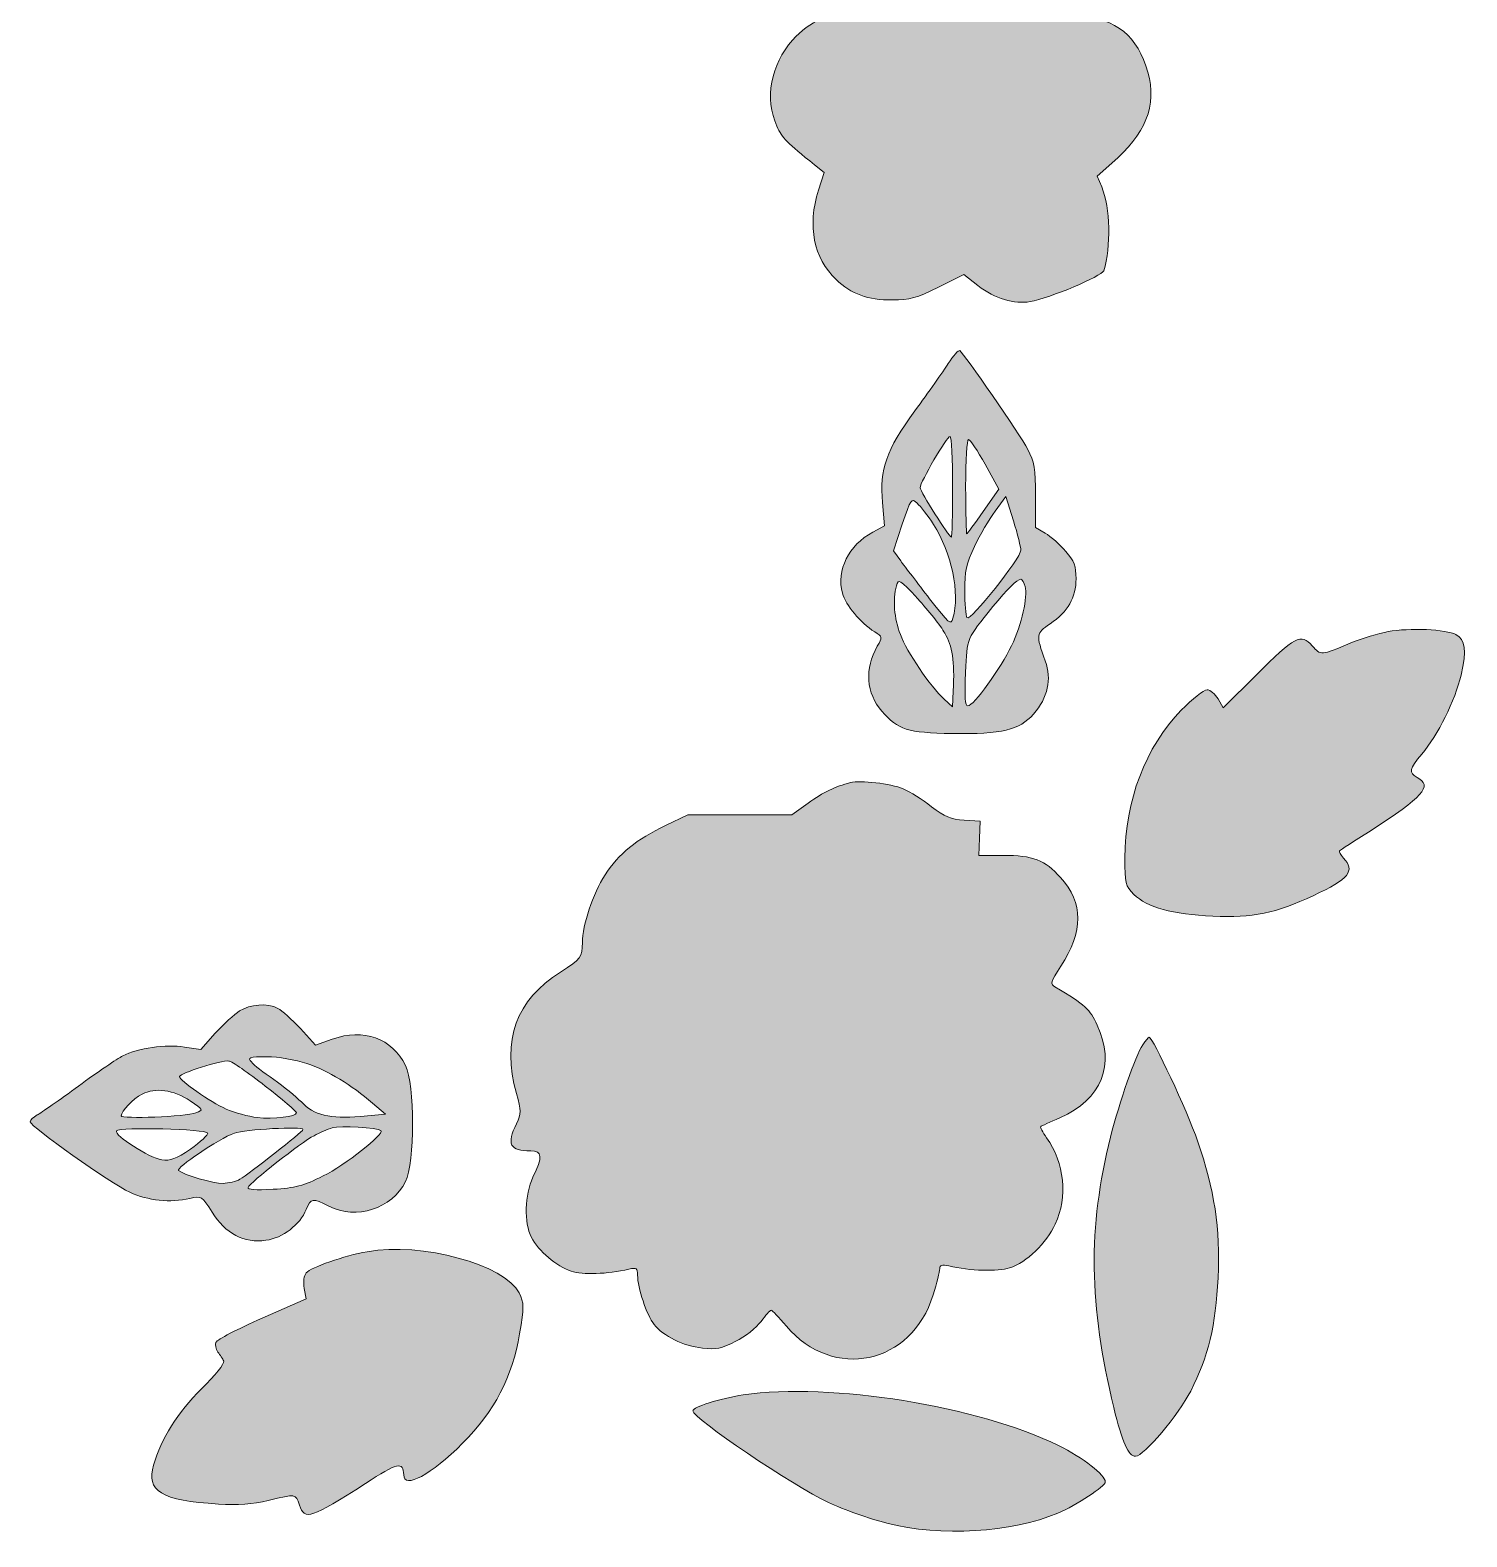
# Model space of a CAD drawing. Header units: millimetres. Extents: x 129 to 548, y 84 to 295.
# Drawn here: x 496.5 to 548.4, y 85.5 to 139.9 of the extents above; entities that cross this region are included whole.
import ezdxf

# ---------------------------------------------------------------- set-up
doc = ezdxf.new("R2010")
doc.units = ezdxf.units.MM
doc.header["$MEASUREMENT"] = 0
doc.layers.add('Layer 1', color=7, linetype='Continuous', lineweight=0)

# ---------------------------------------------------------------- blocks, each defined once
blk = doc.blocks.new('Block_0')
at = {"layer": 'Layer 1', "true_color": 0x000000, "transparency": 33554687}
h = blk.add_hatch(color=18, dxfattribs=at)
h.dxf.hatch_style = 2
edge = h.paths.add_edge_path()
edge.add_spline(control_points=[(529.319, 143.315), (528.263, 142.998), (527.617, 142.317), (527.289, 141.191), (527.289, 141.191), (527.101, 140.522), (527.101, 140.522), (527.101, 140.522), (526.373, 140.545), (526.373, 140.545), (525.364, 140.557), (524.659, 140.263), (524.026, 139.559), (523.239, 138.679), (523.004, 137.435), (523.462, 136.449), (523.662, 136.014), (523.826, 135.838), (524.824, 135.052), (524.824, 135.052), (525.164, 134.77), (525.164, 134.77), (525.164, 134.77), (524.965, 134.136), (524.965, 134.136), (524.554, 132.834), (524.789, 131.683), (525.598, 130.909), (526.15, 130.38), (526.749, 130.169), (527.629, 130.169), (528.263, 130.169), (528.509, 130.24), (529.296, 130.627), (529.296, 130.627), (530.211, 131.085), (530.211, 131.085), (530.211, 131.085), (530.728, 130.686), (530.728, 130.686), (531.35, 130.216), (532.042, 130.005), (532.618, 130.11), (533.322, 130.24), (535.211, 131.026), (535.27, 131.226), (535.54, 132.082), (535.505, 133.503), (535.2, 134.254), (535.2, 134.254), (535.035, 134.641), (535.035, 134.641), (535.035, 134.641), (535.775, 135.31), (535.775, 135.31), (536.902, 136.343), (537.23, 137.399), (536.796, 138.632), (536.362, 139.864), (535.575, 140.393), (534.073, 140.475), (533.533, 140.498), (533.099, 140.569), (533.099, 140.627), (533.099, 140.674), (532.993, 141.003), (532.864, 141.355), (532.571, 142.118), (531.937, 142.893), (531.326, 143.198), (530.857, 143.444), (529.918, 143.503), (529.319, 143.315)], knot_values=[0, 0, 0, 0, 1, 1, 1, 2, 2, 2, 3, 3, 3, 4, 4, 4, 5, 5, 5, 6, 6, 6, 7, 7, 7, 8, 8, 8, 9, 9, 9, 10, 10, 10, 11, 11, 11, 12, 12, 12, 13, 13, 13, 14, 14, 14, 15, 15, 15, 16, 16, 16, 17, 17, 17, 18, 18, 18, 19, 19, 19, 20, 20, 20, 21, 21, 21, 22, 22, 22, 23, 23, 23, 24, 24, 24, 24], degree=3, periodic=0)
h = blk.add_hatch(color=18, dxfattribs=at)
h.dxf.hatch_style = 2
edge = h.paths.add_edge_path()
edge.add_spline(control_points=[(532.43, 119.817), (532.535, 119.441), (532.312, 118.455), (531.937, 117.669), (531.561, 116.871), (530.563, 115.497), (530.364, 115.497), (530.258, 115.497), (530.235, 115.826), (530.282, 116.706), (530.34, 117.997), (530.305, 117.892), (531.268, 119.089), (531.784, 119.723), (532.136, 120.075), (532.277, 120.075), (532.324, 120.075), (532.394, 119.957), (532.43, 119.817)], knot_values=[0, 0, 0, 0, 1, 1, 1, 2, 2, 2, 3, 3, 3, 4, 4, 4, 5, 5, 5, 6, 6, 6, 6], degree=3, periodic=0)
edge = h.paths.add_edge_path()
edge.add_spline(control_points=[(529.531, 118.126), (529.812, 117.657), (529.883, 117.14), (529.836, 116.037), (529.836, 116.037), (529.812, 115.462), (529.812, 115.462), (529.812, 115.462), (529.507, 115.744), (529.507, 115.744), (529.002, 116.201), (528.157, 117.457), (527.922, 118.079), (527.699, 118.678), (527.641, 119.324), (527.782, 119.84), (527.852, 120.11), (527.887, 120.087), (528.556, 119.371), (528.932, 118.948), (529.378, 118.396), (529.531, 118.126)], knot_values=[0, 0, 0, 0, 1, 1, 1, 2, 2, 2, 3, 3, 3, 4, 4, 4, 5, 5, 5, 6, 6, 6, 7, 7, 7, 7], degree=3, periodic=0)
edge = h.paths.add_edge_path()
edge.add_spline(control_points=[(532.277, 121.131), (532.277, 120.838), (530.434, 118.526), (530.329, 118.69), (530.282, 118.76), (530.247, 119.206), (530.247, 119.664), (530.247, 120.357), (530.305, 120.638), (530.599, 121.26), (530.798, 121.671), (531.127, 122.246), (531.35, 122.54), (531.35, 122.54), (531.737, 123.068), (531.737, 123.068), (531.737, 123.068), (532.007, 122.188), (532.007, 122.188), (532.16, 121.706), (532.277, 121.225), (532.277, 121.131)], knot_values=[0, 0, 0, 0, 1, 1, 1, 2, 2, 2, 3, 3, 3, 4, 4, 4, 5, 5, 5, 6, 6, 6, 7, 7, 7, 7], degree=3, periodic=0)
edge = h.paths.add_edge_path()
edge.add_spline(control_points=[(529.12, 122.059), (529.777, 121.026), (530.082, 119.582), (529.824, 118.666), (529.754, 118.408), (529.695, 118.455), (528.979, 119.371), (528.556, 119.922), (528.087, 120.533), (527.934, 120.744), (527.934, 120.744), (527.676, 121.108), (527.676, 121.108), (527.676, 121.108), (527.993, 122.07), (527.993, 122.07), (528.298, 122.986), (528.322, 123.021), (528.533, 122.821), (528.65, 122.716), (528.92, 122.364), (529.12, 122.059)], knot_values=[0, 0, 0, 0, 1, 1, 1, 2, 2, 2, 3, 3, 3, 4, 4, 4, 5, 5, 5, 6, 6, 6, 7, 7, 7, 7], degree=3, periodic=0)
edge = h.paths.add_edge_path()
edge.add_spline(control_points=[(530.986, 124.23), (530.986, 124.23), (531.479, 123.338), (531.479, 123.338), (531.479, 123.338), (530.916, 122.528), (530.916, 122.528), (530.61, 122.082), (530.34, 121.718), (530.317, 121.718), (530.305, 121.718), (530.282, 122.481), (530.282, 123.42), (530.282, 124.394), (530.329, 125.122), (530.387, 125.122), (530.446, 125.122), (530.716, 124.723), (530.986, 124.23)], knot_values=[0, 0, 0, 0, 1, 1, 1, 2, 2, 2, 3, 3, 3, 4, 4, 4, 5, 5, 5, 6, 6, 6, 6], degree=3, periodic=0)
edge = h.paths.add_edge_path()
edge.add_spline(control_points=[(529.812, 123.42), (529.812, 122.422), (529.789, 121.601), (529.765, 121.601), (529.683, 121.601), (528.638, 123.244), (528.638, 123.385), (528.638, 123.584), (529.601, 125.239), (529.718, 125.239), (529.765, 125.239), (529.812, 124.418), (529.812, 123.42)], knot_values=[0, 0, 0, 0, 1, 1, 1, 2, 2, 2, 3, 3, 3, 4, 4, 4, 4], degree=3, periodic=0)
edge = h.paths.add_edge_path()
edge.add_spline(control_points=[(529.648, 127.869), (529.472, 127.587), (528.932, 126.824), (528.451, 126.167), (527.394, 124.723), (527.171, 124.066), (527.277, 122.845), (527.277, 122.845), (527.347, 122.012), (527.347, 122.012), (527.347, 122.012), (526.925, 121.777), (526.925, 121.777), (526.056, 121.307), (525.598, 120.404), (525.833, 119.57), (525.951, 119.136), (526.467, 118.526), (526.995, 118.173), (527.277, 117.997), (527.289, 117.974), (527.089, 117.657), (526.62, 116.847), (526.69, 115.955), (527.253, 115.309), (527.852, 114.629), (528.157, 114.535), (529.8, 114.5), (531.596, 114.476), (532.218, 114.617), (532.735, 115.204), (533.251, 115.802), (533.404, 116.448), (533.157, 117.129), (532.817, 118.079), (532.817, 118.115), (533.333, 118.467), (533.979, 118.901), (534.272, 119.418), (534.272, 120.098), (534.272, 120.556), (534.202, 120.732), (533.897, 121.084), (533.686, 121.331), (533.357, 121.624), (533.157, 121.742), (533.157, 121.742), (532.805, 121.953), (532.805, 121.953), (532.805, 121.953), (532.805, 123.091), (532.805, 123.091), (532.805, 124.077), (532.77, 124.324), (532.524, 124.77), (532.242, 125.31), (530.223, 128.244), (530.07, 128.338), (530.024, 128.362), (529.836, 128.162), (529.648, 127.869)], knot_values=[0, 0, 0, 0, 1, 1, 1, 2, 2, 2, 3, 3, 3, 4, 4, 4, 5, 5, 5, 6, 6, 6, 7, 7, 7, 8, 8, 8, 9, 9, 9, 10, 10, 10, 11, 11, 11, 12, 12, 12, 13, 13, 13, 14, 14, 14, 15, 15, 15, 16, 16, 16, 17, 17, 17, 18, 18, 18, 19, 19, 19, 20, 20, 20, 20], degree=3, periodic=0)
h = blk.add_hatch(color=18, dxfattribs=at)
h.dxf.hatch_style = 2
edge = h.paths.add_edge_path()
edge.add_spline(control_points=[(545.552, 118.185), (545.212, 118.126), (544.602, 117.939), (544.202, 117.774), (543.111, 117.317), (543.111, 117.317), (542.806, 117.669), (542.407, 118.138), (542.172, 118.009), (540.787, 116.624), (540.787, 116.624), (539.59, 115.427), (539.59, 115.427), (539.59, 115.427), (539.402, 115.755), (539.402, 115.755), (539.296, 115.932), (539.12, 116.084), (539.003, 116.084), (538.897, 116.084), (538.475, 115.755), (538.075, 115.345), (536.773, 114.007), (536.045, 112.082), (536.033, 110.004), (536.033, 109.089), (536.057, 109.006), (536.362, 108.689), (536.831, 108.22), (537.759, 107.962), (539.214, 107.903), (540.658, 107.833), (541.491, 108.009), (542.841, 108.643), (544.144, 109.253), (544.367, 109.535), (543.932, 110.004), (543.827, 110.121), (543.768, 110.239), (543.792, 110.262), (543.815, 110.286), (544.32, 110.614), (544.895, 110.978), (546.82, 112.211), (547.172, 112.61), (546.597, 112.915), (546.28, 113.091), (546.303, 113.22), (546.761, 113.76), (547.348, 114.441), (547.97, 115.697), (548.181, 116.612), (548.393, 117.516), (548.346, 117.892), (547.994, 118.079), (547.665, 118.267), (546.303, 118.326), (545.552, 118.185)], knot_values=[0, 0, 0, 0, 1, 1, 1, 2, 2, 2, 3, 3, 3, 4, 4, 4, 5, 5, 5, 6, 6, 6, 7, 7, 7, 8, 8, 8, 9, 9, 9, 10, 10, 10, 11, 11, 11, 12, 12, 12, 13, 13, 13, 14, 14, 14, 15, 15, 15, 16, 16, 16, 17, 17, 17, 18, 18, 18, 19, 19, 19, 19], degree=3, periodic=0)
h = blk.add_hatch(color=18, dxfattribs=at)
h.dxf.hatch_style = 2
edge = h.paths.add_edge_path()
edge.add_spline(control_points=[(526.115, 112.727), (525.575, 112.586), (525.141, 112.387), (524.589, 111.988), (524.589, 111.988), (524.002, 111.565), (524.002, 111.565), (524.002, 111.565), (522.124, 111.565), (522.124, 111.565), (522.124, 111.565), (520.246, 111.565), (520.246, 111.565), (520.246, 111.565), (519.436, 111.178), (519.436, 111.178), (518.403, 110.685), (517.734, 110.145), (517.253, 109.394), (516.819, 108.713), (516.431, 107.574), (516.431, 106.952), (516.431, 106.412), (516.396, 106.365), (515.645, 105.884), (514.037, 104.875), (513.509, 103.419), (514.049, 101.494), (514.225, 100.861), (514.225, 100.778), (514.049, 100.403), (513.685, 99.663), (513.814, 99.417), (514.565, 99.417), (514.988, 99.417), (515.011, 99.206), (514.647, 98.466), (514.342, 97.832), (514.319, 96.823), (514.589, 96.295), (514.847, 95.802), (515.492, 95.25), (516.032, 95.074), (516.443, 94.933), (517.324, 94.968), (518.11, 95.144), (518.392, 95.215), (518.427, 95.18), (518.427, 94.933), (518.427, 94.475), (518.755, 93.489), (519.025, 93.149), (519.354, 92.726), (520.082, 92.374), (520.774, 92.292), (521.256, 92.233), (521.467, 92.28), (521.972, 92.539), (522.312, 92.703), (522.723, 93.032), (522.887, 93.255), (523.051, 93.478), (523.216, 93.665), (523.251, 93.665), (523.286, 93.665), (523.533, 93.407), (523.803, 93.09), (525.493, 91.095), (528.333, 91.694), (529.108, 94.217), (529.237, 94.64), (529.343, 95.062), (529.343, 95.156), (529.343, 95.297), (529.425, 95.32), (529.671, 95.262), (530.434, 95.086), (531.444, 95.05), (531.866, 95.191), (532.488, 95.391), (533.204, 96.083), (533.521, 96.776), (533.979, 97.75), (533.85, 98.994), (533.204, 99.898), (533.064, 100.098), (532.97, 100.274), (532.993, 100.297), (533.017, 100.321), (533.333, 100.461), (533.686, 100.614), (535.2, 101.283), (535.704, 102.539), (535.035, 103.959), (534.765, 104.558), (534.625, 104.687), (533.51, 105.344), (533.333, 105.45), (533.345, 105.52), (533.721, 106.095), (534.542, 107.34), (534.542, 108.384), (533.709, 109.3), (533.146, 109.934), (532.711, 110.098), (531.643, 110.098), (531.643, 110.098), (530.763, 110.098), (530.763, 110.098), (530.763, 110.098), (530.786, 110.72), (530.786, 110.72), (530.786, 110.72), (530.81, 111.33), (530.81, 111.33), (530.81, 111.33), (530.223, 111.366), (530.223, 111.366), (529.754, 111.401), (529.519, 111.495), (529.049, 111.859), (528.721, 112.117), (528.263, 112.399), (528.028, 112.504), (527.559, 112.692), (526.491, 112.821), (526.115, 112.727)], knot_values=[0, 0, 0, 0, 1, 1, 1, 2, 2, 2, 3, 3, 3, 4, 4, 4, 5, 5, 5, 6, 6, 6, 7, 7, 7, 8, 8, 8, 9, 9, 9, 10, 10, 10, 11, 11, 11, 12, 12, 12, 13, 13, 13, 14, 14, 14, 15, 15, 15, 16, 16, 16, 17, 17, 17, 18, 18, 18, 19, 19, 19, 20, 20, 20, 21, 21, 21, 22, 22, 22, 23, 23, 23, 24, 24, 24, 25, 25, 25, 26, 26, 26, 27, 27, 27, 28, 28, 28, 29, 29, 29, 30, 30, 30, 31, 31, 31, 32, 32, 32, 33, 33, 33, 34, 34, 34, 35, 35, 35, 36, 36, 36, 37, 37, 37, 38, 38, 38, 39, 39, 39, 40, 40, 40, 41, 41, 41, 42, 42, 42, 42], degree=3, periodic=0)
h = blk.add_hatch(color=18, dxfattribs=at)
h.dxf.hatch_style = 2
edge = h.paths.add_edge_path()
edge.add_spline(control_points=[(506.337, 100.192), (506.337, 100.121), (504.377, 98.583), (504.06, 98.396), (503.919, 98.314), (503.649, 98.255), (503.45, 98.243), (503.098, 98.243), (502.018, 98.548), (501.842, 98.713), (501.736, 98.806), (503.274, 99.851), (503.861, 100.062), (504.236, 100.203), (506.337, 100.309), (506.337, 100.192)], knot_values=[0, 0, 0, 0, 1, 1, 1, 2, 2, 2, 3, 3, 3, 4, 4, 4, 5, 5, 5, 5], degree=3, periodic=0)
edge = h.paths.add_edge_path()
edge.add_spline(control_points=[(502.898, 100.062), (502.91, 100.004), (502.64, 99.745), (502.276, 99.487), (501.736, 99.123), (501.548, 99.053), (501.231, 99.1), (500.774, 99.17), (499.506, 99.98), (499.6, 100.145), (499.694, 100.285), (502.851, 100.215), (502.898, 100.062)], knot_values=[0, 0, 0, 0, 1, 1, 1, 2, 2, 2, 3, 3, 3, 4, 4, 4, 4], degree=3, periodic=0)
edge = h.paths.add_edge_path()
edge.add_spline(control_points=[(509.154, 100.156), (509.283, 100.027), (507.863, 98.912), (507.065, 98.513), (506.349, 98.161), (506.055, 98.079), (505.257, 98.032), (504.612, 97.997), (504.33, 98.02), (504.354, 98.102), (504.412, 98.267), (506.278, 99.734), (506.736, 99.968), (506.936, 100.074), (507.229, 100.203), (507.394, 100.25), (507.675, 100.332), (509.037, 100.262), (509.154, 100.156)], knot_values=[0, 0, 0, 0, 1, 1, 1, 2, 2, 2, 3, 3, 3, 4, 4, 4, 5, 5, 5, 6, 6, 6, 6], degree=3, periodic=0)
edge = h.paths.add_edge_path()
edge.add_spline(control_points=[(502.264, 101.224), (502.746, 100.907), (502.746, 100.907), (502.464, 100.79), (502.112, 100.661), (499.764, 100.567), (499.764, 100.684), (499.776, 100.861), (500.187, 101.295), (500.527, 101.471), (500.997, 101.717), (501.654, 101.635), (502.264, 101.224)], knot_values=[0, 0, 0, 0, 1, 1, 1, 2, 2, 2, 3, 3, 3, 4, 4, 4, 4], degree=3, periodic=0)
edge = h.paths.add_edge_path()
edge.add_spline(control_points=[(504.976, 101.764), (505.586, 101.283), (506.102, 100.849), (506.102, 100.802), (506.102, 100.661), (505.281, 100.555), (504.682, 100.626), (504.365, 100.661), (503.861, 100.802), (503.567, 100.931), (502.98, 101.189), (501.877, 101.964), (501.877, 102.105), (501.877, 102.222), (503.391, 102.703), (503.661, 102.668), (503.767, 102.656), (504.354, 102.246), (504.976, 101.764)], knot_values=[0, 0, 0, 0, 1, 1, 1, 2, 2, 2, 3, 3, 3, 4, 4, 4, 5, 5, 5, 6, 6, 6, 6], degree=3, periodic=0)
edge = h.paths.add_edge_path()
edge.add_spline(control_points=[(506.478, 102.574), (507.241, 102.328), (508.098, 101.8), (508.849, 101.142), (508.849, 101.142), (509.319, 100.743), (509.319, 100.743), (509.319, 100.743), (508.415, 100.661), (508.415, 100.661), (507.311, 100.567), (506.736, 100.708), (506.278, 101.189), (506.079, 101.389), (505.633, 101.753), (505.281, 101.999), (504.917, 102.246), (504.553, 102.527), (504.471, 102.633), (504.33, 102.797), (504.389, 102.821), (505.034, 102.821), (505.457, 102.821), (506.055, 102.715), (506.478, 102.574)], knot_values=[0, 0, 0, 0, 1, 1, 1, 2, 2, 2, 3, 3, 3, 4, 4, 4, 5, 5, 5, 6, 6, 6, 7, 7, 7, 8, 8, 8, 8], degree=3, periodic=0)
edge = h.paths.add_edge_path()
edge.add_spline(control_points=[(504.048, 104.476), (503.861, 104.358), (503.461, 103.994), (503.168, 103.678), (503.168, 103.678), (502.64, 103.079), (502.64, 103.079), (502.64, 103.079), (502.053, 103.173), (502.053, 103.173), (501.396, 103.278), (500.363, 103.126), (499.823, 102.856), (499.635, 102.75), (498.907, 102.269), (498.227, 101.764), (497.546, 101.26), (496.865, 100.79), (496.736, 100.72), (496.595, 100.638), (496.478, 100.532), (496.478, 100.473), (496.478, 100.309), (499.4, 98.231), (500.081, 97.926), (500.738, 97.621), (501.537, 97.539), (502.253, 97.703), (502.675, 97.797), (502.687, 97.785), (503.051, 97.21), (503.52, 96.435), (504.224, 96.072), (504.999, 96.189), (505.598, 96.271), (506.232, 96.752), (506.455, 97.304), (506.631, 97.715), (506.678, 97.727), (507.276, 97.421), (508.262, 96.917), (509.553, 97.328), (510.046, 98.314), (510.375, 98.971), (510.375, 101.835), (510.046, 102.504), (509.565, 103.49), (508.52, 103.865), (507.394, 103.455), (507.394, 103.455), (506.795, 103.243), (506.795, 103.243), (506.795, 103.243), (506.243, 103.842), (506.243, 103.842), (505.938, 104.171), (505.574, 104.499), (505.433, 104.57), (505.046, 104.769), (504.436, 104.722), (504.048, 104.476)], knot_values=[0, 0, 0, 0, 1, 1, 1, 2, 2, 2, 3, 3, 3, 4, 4, 4, 5, 5, 5, 6, 6, 6, 7, 7, 7, 8, 8, 8, 9, 9, 9, 10, 10, 10, 11, 11, 11, 12, 12, 12, 13, 13, 13, 14, 14, 14, 15, 15, 15, 16, 16, 16, 17, 17, 17, 18, 18, 18, 19, 19, 19, 20, 20, 20, 20], degree=3, periodic=0)
h = blk.add_hatch(color=18, dxfattribs=at)
h.dxf.hatch_style = 2
edge = h.paths.add_edge_path()
edge.add_spline(control_points=[(536.679, 103.255), (536.409, 102.832), (535.845, 101.213), (535.517, 99.922), (534.695, 96.635), (534.73, 93.853), (535.634, 90.144), (535.939, 88.888), (536.162, 88.384), (536.42, 88.384), (536.714, 88.384), (537.982, 89.886), (538.416, 90.743), (539.05, 91.987), (539.32, 93.114), (539.402, 94.839), (539.484, 96.635), (539.273, 98.02), (538.662, 99.781), (538.287, 100.872), (537.043, 103.525), (536.913, 103.525), (536.89, 103.525), (536.784, 103.396), (536.679, 103.255)], knot_values=[0, 0, 0, 0, 1, 1, 1, 2, 2, 2, 3, 3, 3, 4, 4, 4, 5, 5, 5, 6, 6, 6, 7, 7, 7, 8, 8, 8, 8], degree=3, periodic=0)
h = blk.add_hatch(color=18, dxfattribs=at)
h.dxf.hatch_style = 2
edge = h.paths.add_edge_path()
edge.add_spline(control_points=[(508.661, 95.778), (507.84, 95.637), (506.607, 95.203), (506.455, 95.015), (506.372, 94.91), (506.337, 94.687), (506.384, 94.452), (506.384, 94.452), (506.455, 94.076), (506.455, 94.076), (506.455, 94.076), (504.858, 93.372), (504.858, 93.372), (503.978, 92.985), (503.227, 92.597), (503.192, 92.503), (503.156, 92.421), (503.192, 92.257), (503.262, 92.151), (503.344, 92.046), (503.438, 91.905), (503.473, 91.823), (503.508, 91.74), (503.156, 91.294), (502.675, 90.825), (501.807, 89.968), (501.208, 89.017), (500.938, 88.067), (500.656, 87.128), (501.208, 86.787), (503.285, 86.658), (503.978, 86.611), (504.518, 86.658), (505.081, 86.787), (506.102, 87.034), (506.055, 87.034), (506.208, 86.623), (506.396, 86.06), (506.619, 86.13), (508.591, 87.398), (509.753, 88.161), (509.964, 88.207), (509.976, 87.715), (509.976, 87.186), (510.985, 87.715), (512.1, 88.853), (513.262, 90.015), (513.896, 91.248), (514.166, 92.809), (514.33, 93.783), (514.33, 93.912), (514.143, 94.288), (513.661, 95.297), (510.598, 96.142), (508.661, 95.778)], knot_values=[0, 0, 0, 0, 1, 1, 1, 2, 2, 2, 3, 3, 3, 4, 4, 4, 5, 5, 5, 6, 6, 6, 7, 7, 7, 8, 8, 8, 9, 9, 9, 10, 10, 10, 11, 11, 11, 12, 12, 12, 13, 13, 13, 14, 14, 14, 15, 15, 15, 16, 16, 16, 17, 17, 17, 18, 18, 18, 18], degree=3, periodic=0)
h = blk.add_hatch(color=18, dxfattribs=at)
h.dxf.hatch_style = 2
edge = h.paths.add_edge_path()
edge.add_spline(control_points=[(522.242, 90.602), (521.408, 90.473), (520.422, 90.168), (520.422, 90.027), (520.422, 89.757), (524.049, 87.315), (525.328, 86.717), (525.868, 86.459), (526.807, 86.13), (527.43, 85.966), (529.378, 85.473), (531.937, 85.625), (533.615, 86.329), (534.284, 86.611), (535.329, 87.304), (535.329, 87.456), (535.329, 87.703), (534.519, 88.337), (533.639, 88.771), (530.739, 90.203), (525.411, 91.06), (522.242, 90.602)], knot_values=[0, 0, 0, 0, 1, 1, 1, 2, 2, 2, 3, 3, 3, 4, 4, 4, 5, 5, 5, 6, 6, 6, 7, 7, 7, 7], degree=3, periodic=0)
at = {"layer": 'Layer 1'}
for points, knots in [([(529.319, 143.315), (528.263, 142.998), (527.617, 142.317), (527.289, 141.191), (527.289, 141.191), (527.101, 140.522), (527.101, 140.522), (527.101, 140.522), (526.373, 140.545), (526.373, 140.545), (525.364, 140.557), (524.659, 140.263), (524.026, 139.559), (523.239, 138.679), (523.004, 137.435), (523.462, 136.449), (523.662, 136.014), (523.826, 135.838), (524.824, 135.052), (524.824, 135.052), (525.164, 134.77), (525.164, 134.77), (525.164, 134.77), (524.965, 134.136), (524.965, 134.136), (524.554, 132.834), (524.789, 131.683), (525.598, 130.909), (526.15, 130.38), (526.749, 130.169), (527.629, 130.169), (528.263, 130.169), (528.509, 130.24), (529.296, 130.627), (529.296, 130.627), (530.211, 131.085), (530.211, 131.085), (530.211, 131.085), (530.728, 130.686), (530.728, 130.686), (531.35, 130.216), (532.042, 130.005), (532.618, 130.11), (533.322, 130.24), (535.211, 131.026), (535.27, 131.226), (535.54, 132.082), (535.505, 133.503), (535.2, 134.254), (535.2, 134.254), (535.035, 134.641), (535.035, 134.641), (535.035, 134.641), (535.775, 135.31), (535.775, 135.31), (536.902, 136.343), (537.23, 137.399), (536.796, 138.632), (536.362, 139.864), (535.575, 140.393), (534.073, 140.475), (533.533, 140.498), (533.099, 140.569), (533.099, 140.627), (533.099, 140.674), (532.993, 141.003), (532.864, 141.355), (532.571, 142.118), (531.937, 142.893), (531.326, 143.198), (530.857, 143.444), (529.918, 143.503), (529.319, 143.315)], [0, 0, 0, 0, 1, 1, 1, 2, 2, 2, 3, 3, 3, 4, 4, 4, 5, 5, 5, 6, 6, 6, 7, 7, 7, 8, 8, 8, 9, 9, 9, 10, 10, 10, 11, 11, 11, 12, 12, 12, 13, 13, 13, 14, 14, 14, 15, 15, 15, 16, 16, 16, 17, 17, 17, 18, 18, 18, 19, 19, 19, 20, 20, 20, 21, 21, 21, 22, 22, 22, 23, 23, 23, 24, 24, 24, 24]), ([(529.648, 127.869), (529.472, 127.587), (528.932, 126.824), (528.451, 126.167), (527.394, 124.723), (527.171, 124.066), (527.277, 122.845), (527.277, 122.845), (527.347, 122.012), (527.347, 122.012), (527.347, 122.012), (526.925, 121.777), (526.925, 121.777), (526.056, 121.307), (525.598, 120.404), (525.833, 119.57), (525.951, 119.136), (526.467, 118.526), (526.995, 118.173), (527.277, 117.997), (527.289, 117.974), (527.089, 117.657), (526.62, 116.847), (526.69, 115.955), (527.253, 115.309), (527.852, 114.629), (528.157, 114.535), (529.8, 114.5), (531.596, 114.476), (532.218, 114.617), (532.735, 115.204), (533.251, 115.802), (533.404, 116.448), (533.157, 117.129), (532.817, 118.079), (532.817, 118.115), (533.333, 118.467), (533.979, 118.901), (534.272, 119.418), (534.272, 120.098), (534.272, 120.556), (534.202, 120.732), (533.897, 121.084), (533.686, 121.331), (533.357, 121.624), (533.157, 121.742), (533.157, 121.742), (532.805, 121.953), (532.805, 121.953), (532.805, 121.953), (532.805, 123.091), (532.805, 123.091), (532.805, 124.077), (532.77, 124.324), (532.524, 124.77), (532.242, 125.31), (530.223, 128.244), (530.07, 128.338), (530.024, 128.362), (529.836, 128.162), (529.648, 127.869)], [0, 0, 0, 0, 1, 1, 1, 2, 2, 2, 3, 3, 3, 4, 4, 4, 5, 5, 5, 6, 6, 6, 7, 7, 7, 8, 8, 8, 9, 9, 9, 10, 10, 10, 11, 11, 11, 12, 12, 12, 13, 13, 13, 14, 14, 14, 15, 15, 15, 16, 16, 16, 17, 17, 17, 18, 18, 18, 19, 19, 19, 20, 20, 20, 20]), ([(529.812, 123.42), (529.812, 122.422), (529.789, 121.601), (529.765, 121.601), (529.683, 121.601), (528.638, 123.244), (528.638, 123.385), (528.638, 123.584), (529.601, 125.239), (529.718, 125.239), (529.765, 125.239), (529.812, 124.418), (529.812, 123.42)], [0, 0, 0, 0, 1, 1, 1, 2, 2, 2, 3, 3, 3, 4, 4, 4, 4]), ([(530.986, 124.23), (530.986, 124.23), (531.479, 123.338), (531.479, 123.338), (531.479, 123.338), (530.916, 122.528), (530.916, 122.528), (530.61, 122.082), (530.34, 121.718), (530.317, 121.718), (530.305, 121.718), (530.282, 122.481), (530.282, 123.42), (530.282, 124.394), (530.329, 125.122), (530.387, 125.122), (530.446, 125.122), (530.716, 124.723), (530.986, 124.23)], [0, 0, 0, 0, 1, 1, 1, 2, 2, 2, 3, 3, 3, 4, 4, 4, 5, 5, 5, 6, 6, 6, 6]), ([(532.277, 121.131), (532.277, 120.838), (530.434, 118.526), (530.329, 118.69), (530.282, 118.76), (530.247, 119.206), (530.247, 119.664), (530.247, 120.357), (530.305, 120.638), (530.599, 121.26), (530.798, 121.671), (531.127, 122.246), (531.35, 122.54), (531.35, 122.54), (531.737, 123.068), (531.737, 123.068), (531.737, 123.068), (532.007, 122.188), (532.007, 122.188), (532.16, 121.706), (532.277, 121.225), (532.277, 121.131)], [0, 0, 0, 0, 1, 1, 1, 2, 2, 2, 3, 3, 3, 4, 4, 4, 5, 5, 5, 6, 6, 6, 7, 7, 7, 7]), ([(529.12, 122.059), (529.777, 121.026), (530.082, 119.582), (529.824, 118.666), (529.754, 118.408), (529.695, 118.455), (528.979, 119.371), (528.556, 119.922), (528.087, 120.533), (527.934, 120.744), (527.934, 120.744), (527.676, 121.108), (527.676, 121.108), (527.676, 121.108), (527.993, 122.07), (527.993, 122.07), (528.298, 122.986), (528.322, 123.021), (528.533, 122.821), (528.65, 122.716), (528.92, 122.364), (529.12, 122.059)], [0, 0, 0, 0, 1, 1, 1, 2, 2, 2, 3, 3, 3, 4, 4, 4, 5, 5, 5, 6, 6, 6, 7, 7, 7, 7]), ([(529.531, 118.126), (529.812, 117.657), (529.883, 117.14), (529.836, 116.037), (529.836, 116.037), (529.812, 115.462), (529.812, 115.462), (529.812, 115.462), (529.507, 115.744), (529.507, 115.744), (529.002, 116.201), (528.157, 117.457), (527.922, 118.079), (527.699, 118.678), (527.641, 119.324), (527.782, 119.84), (527.852, 120.11), (527.887, 120.087), (528.556, 119.371), (528.932, 118.948), (529.378, 118.396), (529.531, 118.126)], [0, 0, 0, 0, 1, 1, 1, 2, 2, 2, 3, 3, 3, 4, 4, 4, 5, 5, 5, 6, 6, 6, 7, 7, 7, 7]), ([(532.43, 119.817), (532.535, 119.441), (532.312, 118.455), (531.937, 117.669), (531.561, 116.871), (530.563, 115.497), (530.364, 115.497), (530.258, 115.497), (530.235, 115.826), (530.282, 116.706), (530.34, 117.997), (530.305, 117.892), (531.268, 119.089), (531.784, 119.723), (532.136, 120.075), (532.277, 120.075), (532.324, 120.075), (532.394, 119.957), (532.43, 119.817)], [0, 0, 0, 0, 1, 1, 1, 2, 2, 2, 3, 3, 3, 4, 4, 4, 5, 5, 5, 6, 6, 6, 6]), ([(545.552, 118.185), (545.212, 118.126), (544.602, 117.939), (544.202, 117.774), (543.111, 117.317), (543.111, 117.317), (542.806, 117.669), (542.407, 118.138), (542.172, 118.009), (540.787, 116.624), (540.787, 116.624), (539.59, 115.427), (539.59, 115.427), (539.59, 115.427), (539.402, 115.755), (539.402, 115.755), (539.296, 115.932), (539.12, 116.084), (539.003, 116.084), (538.897, 116.084), (538.475, 115.755), (538.075, 115.345), (536.773, 114.007), (536.045, 112.082), (536.033, 110.004), (536.033, 109.089), (536.057, 109.006), (536.362, 108.689), (536.831, 108.22), (537.759, 107.962), (539.214, 107.903), (540.658, 107.833), (541.491, 108.009), (542.841, 108.643), (544.144, 109.253), (544.367, 109.535), (543.932, 110.004), (543.827, 110.121), (543.768, 110.239), (543.792, 110.262), (543.815, 110.286), (544.32, 110.614), (544.895, 110.978), (546.82, 112.211), (547.172, 112.61), (546.597, 112.915), (546.28, 113.091), (546.303, 113.22), (546.761, 113.76), (547.348, 114.441), (547.97, 115.697), (548.181, 116.612), (548.393, 117.516), (548.346, 117.892), (547.994, 118.079), (547.665, 118.267), (546.303, 118.326), (545.552, 118.185)], [0, 0, 0, 0, 1, 1, 1, 2, 2, 2, 3, 3, 3, 4, 4, 4, 5, 5, 5, 6, 6, 6, 7, 7, 7, 8, 8, 8, 9, 9, 9, 10, 10, 10, 11, 11, 11, 12, 12, 12, 13, 13, 13, 14, 14, 14, 15, 15, 15, 16, 16, 16, 17, 17, 17, 18, 18, 18, 19, 19, 19, 19]), ([(526.115, 112.727), (525.575, 112.586), (525.141, 112.387), (524.589, 111.988), (524.589, 111.988), (524.002, 111.565), (524.002, 111.565), (524.002, 111.565), (522.124, 111.565), (522.124, 111.565), (522.124, 111.565), (520.246, 111.565), (520.246, 111.565), (520.246, 111.565), (519.436, 111.178), (519.436, 111.178), (518.403, 110.685), (517.734, 110.145), (517.253, 109.394), (516.819, 108.713), (516.431, 107.574), (516.431, 106.952), (516.431, 106.412), (516.396, 106.365), (515.645, 105.884), (514.037, 104.875), (513.509, 103.419), (514.049, 101.494), (514.225, 100.861), (514.225, 100.778), (514.049, 100.403), (513.685, 99.663), (513.814, 99.417), (514.565, 99.417), (514.988, 99.417), (515.011, 99.206), (514.647, 98.466), (514.342, 97.832), (514.319, 96.823), (514.589, 96.295), (514.847, 95.802), (515.492, 95.25), (516.032, 95.074), (516.443, 94.933), (517.324, 94.968), (518.11, 95.144), (518.392, 95.215), (518.427, 95.18), (518.427, 94.933), (518.427, 94.475), (518.755, 93.489), (519.025, 93.149), (519.354, 92.726), (520.082, 92.374), (520.774, 92.292), (521.256, 92.233), (521.467, 92.28), (521.972, 92.539), (522.312, 92.703), (522.723, 93.032), (522.887, 93.255), (523.051, 93.478), (523.216, 93.665), (523.251, 93.665), (523.286, 93.665), (523.533, 93.407), (523.803, 93.09), (525.493, 91.095), (528.333, 91.694), (529.108, 94.217), (529.237, 94.64), (529.343, 95.062), (529.343, 95.156), (529.343, 95.297), (529.425, 95.32), (529.671, 95.262), (530.434, 95.086), (531.444, 95.05), (531.866, 95.191), (532.488, 95.391), (533.204, 96.083), (533.521, 96.776), (533.979, 97.75), (533.85, 98.994), (533.204, 99.898), (533.064, 100.098), (532.97, 100.274), (532.993, 100.297), (533.017, 100.321), (533.333, 100.461), (533.686, 100.614), (535.2, 101.283), (535.704, 102.539), (535.035, 103.959), (534.765, 104.558), (534.625, 104.687), (533.51, 105.344), (533.333, 105.45), (533.345, 105.52), (533.721, 106.095), (534.542, 107.34), (534.542, 108.384), (533.709, 109.3), (533.146, 109.934), (532.711, 110.098), (531.643, 110.098), (531.643, 110.098), (530.763, 110.098), (530.763, 110.098), (530.763, 110.098), (530.786, 110.72), (530.786, 110.72), (530.786, 110.72), (530.81, 111.33), (530.81, 111.33), (530.81, 111.33), (530.223, 111.366), (530.223, 111.366), (529.754, 111.401), (529.519, 111.495), (529.049, 111.859), (528.721, 112.117), (528.263, 112.399), (528.028, 112.504), (527.559, 112.692), (526.491, 112.821), (526.115, 112.727)], [0, 0, 0, 0, 1, 1, 1, 2, 2, 2, 3, 3, 3, 4, 4, 4, 5, 5, 5, 6, 6, 6, 7, 7, 7, 8, 8, 8, 9, 9, 9, 10, 10, 10, 11, 11, 11, 12, 12, 12, 13, 13, 13, 14, 14, 14, 15, 15, 15, 16, 16, 16, 17, 17, 17, 18, 18, 18, 19, 19, 19, 20, 20, 20, 21, 21, 21, 22, 22, 22, 23, 23, 23, 24, 24, 24, 25, 25, 25, 26, 26, 26, 27, 27, 27, 28, 28, 28, 29, 29, 29, 30, 30, 30, 31, 31, 31, 32, 32, 32, 33, 33, 33, 34, 34, 34, 35, 35, 35, 36, 36, 36, 37, 37, 37, 38, 38, 38, 39, 39, 39, 40, 40, 40, 41, 41, 41, 42, 42, 42, 42]), ([(504.048, 104.476), (503.861, 104.358), (503.461, 103.994), (503.168, 103.678), (503.168, 103.678), (502.64, 103.079), (502.64, 103.079), (502.64, 103.079), (502.053, 103.173), (502.053, 103.173), (501.396, 103.278), (500.363, 103.126), (499.823, 102.856), (499.635, 102.75), (498.907, 102.269), (498.227, 101.764), (497.546, 101.26), (496.865, 100.79), (496.736, 100.72), (496.595, 100.638), (496.478, 100.532), (496.478, 100.473), (496.478, 100.309), (499.4, 98.231), (500.081, 97.926), (500.738, 97.621), (501.537, 97.539), (502.253, 97.703), (502.675, 97.797), (502.687, 97.785), (503.051, 97.21), (503.52, 96.435), (504.224, 96.072), (504.999, 96.189), (505.598, 96.271), (506.232, 96.752), (506.455, 97.304), (506.631, 97.715), (506.678, 97.727), (507.276, 97.421), (508.262, 96.917), (509.553, 97.328), (510.046, 98.314), (510.375, 98.971), (510.375, 101.835), (510.046, 102.504), (509.565, 103.49), (508.52, 103.865), (507.394, 103.455), (507.394, 103.455), (506.795, 103.243), (506.795, 103.243), (506.795, 103.243), (506.243, 103.842), (506.243, 103.842), (505.938, 104.171), (505.574, 104.499), (505.433, 104.57), (505.046, 104.769), (504.436, 104.722), (504.048, 104.476)], [0, 0, 0, 0, 1, 1, 1, 2, 2, 2, 3, 3, 3, 4, 4, 4, 5, 5, 5, 6, 6, 6, 7, 7, 7, 8, 8, 8, 9, 9, 9, 10, 10, 10, 11, 11, 11, 12, 12, 12, 13, 13, 13, 14, 14, 14, 15, 15, 15, 16, 16, 16, 17, 17, 17, 18, 18, 18, 19, 19, 19, 20, 20, 20, 20]), ([(536.679, 103.255), (536.409, 102.832), (535.845, 101.213), (535.517, 99.922), (534.695, 96.635), (534.73, 93.853), (535.634, 90.144), (535.939, 88.888), (536.162, 88.384), (536.42, 88.384), (536.714, 88.384), (537.982, 89.886), (538.416, 90.743), (539.05, 91.987), (539.32, 93.114), (539.402, 94.839), (539.484, 96.635), (539.273, 98.02), (538.662, 99.781), (538.287, 100.872), (537.043, 103.525), (536.913, 103.525), (536.89, 103.525), (536.784, 103.396), (536.679, 103.255)], [0, 0, 0, 0, 1, 1, 1, 2, 2, 2, 3, 3, 3, 4, 4, 4, 5, 5, 5, 6, 6, 6, 7, 7, 7, 8, 8, 8, 8]), ([(504.976, 101.764), (505.586, 101.283), (506.102, 100.849), (506.102, 100.802), (506.102, 100.661), (505.281, 100.555), (504.682, 100.626), (504.365, 100.661), (503.861, 100.802), (503.567, 100.931), (502.98, 101.189), (501.877, 101.964), (501.877, 102.105), (501.877, 102.222), (503.391, 102.703), (503.661, 102.668), (503.767, 102.656), (504.354, 102.246), (504.976, 101.764)], [0, 0, 0, 0, 1, 1, 1, 2, 2, 2, 3, 3, 3, 4, 4, 4, 5, 5, 5, 6, 6, 6, 6]), ([(506.478, 102.574), (507.241, 102.328), (508.098, 101.8), (508.849, 101.142), (508.849, 101.142), (509.319, 100.743), (509.319, 100.743), (509.319, 100.743), (508.415, 100.661), (508.415, 100.661), (507.311, 100.567), (506.736, 100.708), (506.278, 101.189), (506.079, 101.389), (505.633, 101.753), (505.281, 101.999), (504.917, 102.246), (504.553, 102.527), (504.471, 102.633), (504.33, 102.797), (504.389, 102.821), (505.034, 102.821), (505.457, 102.821), (506.055, 102.715), (506.478, 102.574)], [0, 0, 0, 0, 1, 1, 1, 2, 2, 2, 3, 3, 3, 4, 4, 4, 5, 5, 5, 6, 6, 6, 7, 7, 7, 8, 8, 8, 8]), ([(502.264, 101.224), (502.746, 100.907), (502.746, 100.907), (502.464, 100.79), (502.112, 100.661), (499.764, 100.567), (499.764, 100.684), (499.776, 100.861), (500.187, 101.295), (500.527, 101.471), (500.997, 101.717), (501.654, 101.635), (502.264, 101.224)], [0, 0, 0, 0, 1, 1, 1, 2, 2, 2, 3, 3, 3, 4, 4, 4, 4]), ([(502.898, 100.062), (502.91, 100.004), (502.64, 99.745), (502.276, 99.487), (501.736, 99.123), (501.548, 99.053), (501.231, 99.1), (500.774, 99.17), (499.506, 99.98), (499.6, 100.145), (499.694, 100.285), (502.851, 100.215), (502.898, 100.062)], [0, 0, 0, 0, 1, 1, 1, 2, 2, 2, 3, 3, 3, 4, 4, 4, 4]), ([(506.337, 100.192), (506.337, 100.121), (504.377, 98.583), (504.06, 98.396), (503.919, 98.314), (503.649, 98.255), (503.45, 98.243), (503.098, 98.243), (502.018, 98.548), (501.842, 98.713), (501.736, 98.806), (503.274, 99.851), (503.861, 100.062), (504.236, 100.203), (506.337, 100.309), (506.337, 100.192)], [0, 0, 0, 0, 1, 1, 1, 2, 2, 2, 3, 3, 3, 4, 4, 4, 5, 5, 5, 5]), ([(509.154, 100.156), (509.283, 100.027), (507.863, 98.912), (507.065, 98.513), (506.349, 98.161), (506.055, 98.079), (505.257, 98.032), (504.612, 97.997), (504.33, 98.02), (504.354, 98.102), (504.412, 98.267), (506.278, 99.734), (506.736, 99.968), (506.936, 100.074), (507.229, 100.203), (507.394, 100.25), (507.675, 100.332), (509.037, 100.262), (509.154, 100.156)], [0, 0, 0, 0, 1, 1, 1, 2, 2, 2, 3, 3, 3, 4, 4, 4, 5, 5, 5, 6, 6, 6, 6]), ([(508.661, 95.778), (507.84, 95.637), (506.607, 95.203), (506.455, 95.015), (506.372, 94.91), (506.337, 94.687), (506.384, 94.452), (506.384, 94.452), (506.455, 94.076), (506.455, 94.076), (506.455, 94.076), (504.858, 93.372), (504.858, 93.372), (503.978, 92.985), (503.227, 92.597), (503.192, 92.503), (503.156, 92.421), (503.192, 92.257), (503.262, 92.151), (503.344, 92.046), (503.438, 91.905), (503.473, 91.823), (503.508, 91.74), (503.156, 91.294), (502.675, 90.825), (501.807, 89.968), (501.208, 89.017), (500.938, 88.067), (500.656, 87.128), (501.208, 86.787), (503.285, 86.658), (503.978, 86.611), (504.518, 86.658), (505.081, 86.787), (506.102, 87.034), (506.055, 87.034), (506.208, 86.623), (506.396, 86.06), (506.619, 86.13), (508.591, 87.398), (509.753, 88.161), (509.964, 88.207), (509.976, 87.715), (509.976, 87.186), (510.985, 87.715), (512.1, 88.853), (513.262, 90.015), (513.896, 91.248), (514.166, 92.809), (514.33, 93.783), (514.33, 93.912), (514.143, 94.288), (513.661, 95.297), (510.598, 96.142), (508.661, 95.778)], [0, 0, 0, 0, 1, 1, 1, 2, 2, 2, 3, 3, 3, 4, 4, 4, 5, 5, 5, 6, 6, 6, 7, 7, 7, 8, 8, 8, 9, 9, 9, 10, 10, 10, 11, 11, 11, 12, 12, 12, 13, 13, 13, 14, 14, 14, 15, 15, 15, 16, 16, 16, 17, 17, 17, 18, 18, 18, 18]), ([(522.242, 90.602), (521.408, 90.473), (520.422, 90.168), (520.422, 90.027), (520.422, 89.757), (524.049, 87.315), (525.328, 86.717), (525.868, 86.459), (526.807, 86.13), (527.43, 85.966), (529.378, 85.473), (531.937, 85.625), (533.615, 86.329), (534.284, 86.611), (535.329, 87.304), (535.329, 87.456), (535.329, 87.703), (534.519, 88.337), (533.639, 88.771), (530.739, 90.203), (525.411, 91.06), (522.242, 90.602)], [0, 0, 0, 0, 1, 1, 1, 2, 2, 2, 3, 3, 3, 4, 4, 4, 5, 5, 5, 6, 6, 6, 7, 7, 7, 7])]:
    blk.add_open_spline(points, degree=3, knots=knots, dxfattribs=at)

msp = doc.modelspace()

# ---------------------------------------------------------------- block references
at = {"layer": 'Layer 1'}
msp.add_blockref('Block_0', (0, 0), dxfattribs=at)

doc.saveas('drawing.dxf')
